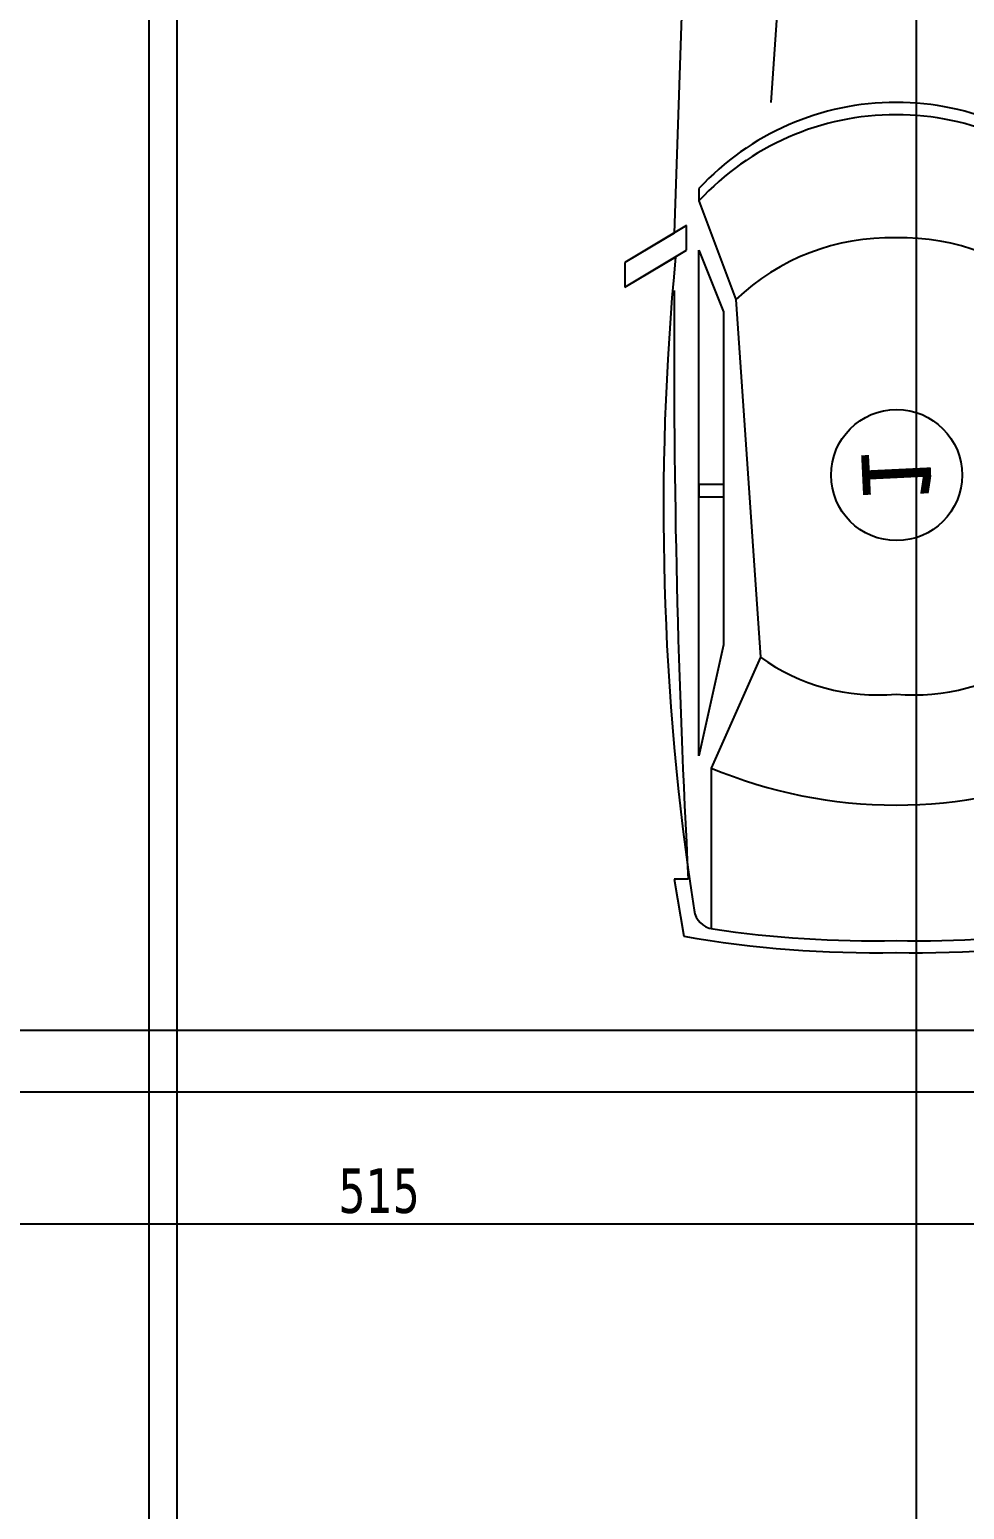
# Model space of a CAD drawing. Header units: millimetres. Extents: x 43168.9 to 43194.6, y -25545.1 to -25543.4.
# Drawn here: x 43169.092 to 43169.1679, y -25544.5008 to -25544.3807 of the extents above; entities that cross this region are included whole.
import ezdxf
from ezdxf.enums import TextEntityAlignment as Align

# ---------------------------------------------------------------- set-up
doc = ezdxf.new("R2010")
doc.units = ezdxf.units.MM
doc.header["$LTSCALE"] = 200
doc.linetypes.add('DASHDOT', pattern=[1, 0.5, -0.25, 0, -0.25])
doc.linetypes.add('DASHDOT2', pattern=[0.5, 0.25, -0.125, 0, -0.125])
for name, color, linetype in [('aks_sgh', 5, 'DASHDOT2'), ('olcuic_sgh', 183, 'Continuous'), ('yapi-yaklasma_sgh', 41, 'DASHDOT')]:
    doc.layers.add(name, color=color, linetype=linetype)
doc.styles.add('dim', font='VERDANA.TTF', dxfattribs={"width": 0.7})
doc.styles.add('text1', font='VERDANA.TTF')

msp = doc.modelspace()

# ---------------------------------------------------------------- linework, layer by layer
at = {"color": 0}
for p, q in [((43169.15334332479, -25544.36962067047), (43169.15218704486, -25544.38662095786)), ((43169.14524621992, -25544.37003790764), (43169.14434317264, -25544.39722113705)), ((43169.14634320646, -25544.39362107619), (43169.14634320646, -25544.3946210931)), ((43169.14634320646, -25544.3946210931), (43169.14934325717, -25544.40262122834)), ((43169.14534318955, -25544.39662112691), (43169.14034310502, -25544.39962117762)), ((43169.14434317264, -25544.39722113705), (43169.14034310502, -25544.39962117762)), ((43169.14534318955, -25544.39862116072), (43169.14534318955, -25544.39662112691)), ((43169.14034310502, -25544.40162121144), (43169.14534318955, -25544.39862116072)), ((43169.14034310502, -25544.40162121144), (43169.14434317264, -25544.39922117086)), ((43169.14034310502, -25544.39962117762), (43169.14034310502, -25544.40162121144)), ((43169.14034310502, -25544.39962117762), (43169.14034310502, -25544.40162121144)), ((43169.14634320646, -25544.43962185383), (43169.14634320646, -25544.39862116072)), ((43169.14634320646, -25544.39862116072), (43169.14834324026, -25544.40362124524)), ((43169.14934325717, -25544.40262122834), (43169.15134329098, -25544.43162171859)), ((43169.14834324026, -25544.40362124524), (43169.14834324026, -25544.43062170169)), ((43169.14834324026, -25544.41762148192), (43169.14634320646, -25544.41762148192)), ((43169.14634320646, -25544.41762148192), (43169.14634320646, -25544.41862149882)), ((43169.14634320646, -25544.41862149882), (43169.14834324026, -25544.41862149882)), ((43169.14834324026, -25544.43062170169), (43169.14634320646, -25544.43962185383)), ((43169.15134329098, -25544.43162171859), (43169.14734322335, -25544.44062187074)), ((43169.14734322335, -25544.44062187074), (43169.14734322335, -25544.45364623169)), ((43169.14434317264, -25544.44962202289), (43169.14511694371, -25544.45426464929)), ((43169.14534318955, -25544.44962202289), (43169.14434317264, -25544.44962202289)), ((43169.14548494233, -25544.44962202289), (43169.14434317264, -25544.44962202289))]:
    msp.add_line(p, q, dxfattribs=at)
msp.add_line((43169.15707978244, -25544.4171091389), (43169.15707978244, -25544.4171091389))
at = {"linetype": 'Continuous'}
msp.add_circle((43169.16239371998, -25544.41685523398), 0.005320000000000346, dxfattribs=at)
at = {"color": 0}
for centre, radius, start, end in [((43169.16234347694, -25544.40840704044), 0.02178608257773878, 90, 137.2587549555883), ((43169.16234347694, -25544.40940705734), 0.02178608257773878, 90, 137.2587549555883), ((43169.16234347694, -25544.40840704044), 0.02178608257773878, 42.74124504441167, 90), ((43169.16234347694, -25544.40940705734), 0.02178608257773878, 42.74124504441167, 90), ((43169.16184346849, -25544.4157214498), 0.0181072108613248, 88.41764539243664, 133.6573759964856), ((43169.16284348538, -25544.4157214498), 0.0181072108613248, 46.34262400351442, 91.58235460756336), ((43169.35785640332, -25544.41964505884), 0.2143856953616721, 174.5157722221091, 188.7238197954231), ((43169.93490020914, -25544.4068573426), 0.7905727552520726, 179.6386925190084, 183.1008306676707), ((43169.16084345158, -25544.41845482934), 0.01623637964533992, 234.1888356708188, 275.3009265807162), ((43169.16384350229, -25544.41845482934), 0.01623637964533992, 264.6990734192838, 305.8111643291812), ((43169.16234347694, -25544.40462126215), 0.03900065930309958, 247.3801356131465, 270), ((43169.16234347694, -25544.40462126215), 0.03900065930309958, 270, 292.6198643868535), ((43169.14773012962, -25544.45188830577), 0.0018, 188.7238197954231, 261.5115368966201), ((43169.16055587032, -25544.36595090957), 0.08868921503438901, 261.5115368966201, 271.1549237942075), ((43169.16413108355, -25544.36595090957), 0.08868921503438901, 268.8450762057925, 278.48846310338), ((43169.16055587032, -25544.36595090957), 0.08965309296207911, 260.0838130198713, 271.1549237942075), ((43169.16413108355, -25544.36595090957), 0.08965309296207911, 268.8450762057925, 279.9161869801287)]:
    msp.add_arc(centre, radius, start, end, dxfattribs=at)
at = {"layer": 'aks_sgh'}
for p, q in [((43169.99087959111, -25544.46191939969), (43169.01487849203, -25544.46191939969)), ((43169.99087959111, -25544.46691939969), (43169.01487849203, -25544.46691939969))]:
    msp.add_line(p, q, dxfattribs=at)
at = {"layer": 'olcuic_sgh'}
for p, q in [((43169.10169378595, -25543.91166939969), (43169.10169378595, -25544.78367047723)), ((43169.06874999902, -25544.47758660382), (43169.17212904157, -25544.47758660382))]:
    msp.add_line(p, q, dxfattribs=at)
at = {"layer": 'yapi-yaklasma_sgh'}
for p, q in [((43169.10399999889, -25544.7875909039), (43169.10399999889, -25543.79475840276)), ((43169.16399999889, -25544.72614544623), (43169.16399999889, -25543.79832022829))]:
    msp.add_line(p, q, dxfattribs=at)

# ---------------------------------------------------------------- texts
at = {"linetype": 'Continuous', "style": 'text1', "text_generation_flag": 4}
msp.add_attdef('1', text='', height=0.005600000000000658, rotation=92.73556609848184, dxfattribs=at).set_placement((43169.16239371998, -25544.41685523398), align=Align.MIDDLE)
at = {"layer": 'olcuic_sgh', "color": 2, "style": 'dim', "width": 0.7}
msp.add_text('515', height=0.0036, dxfattribs=at).set_placement((43169.11709870095, -25544.47670560986))

doc.saveas('drawing.dxf')
